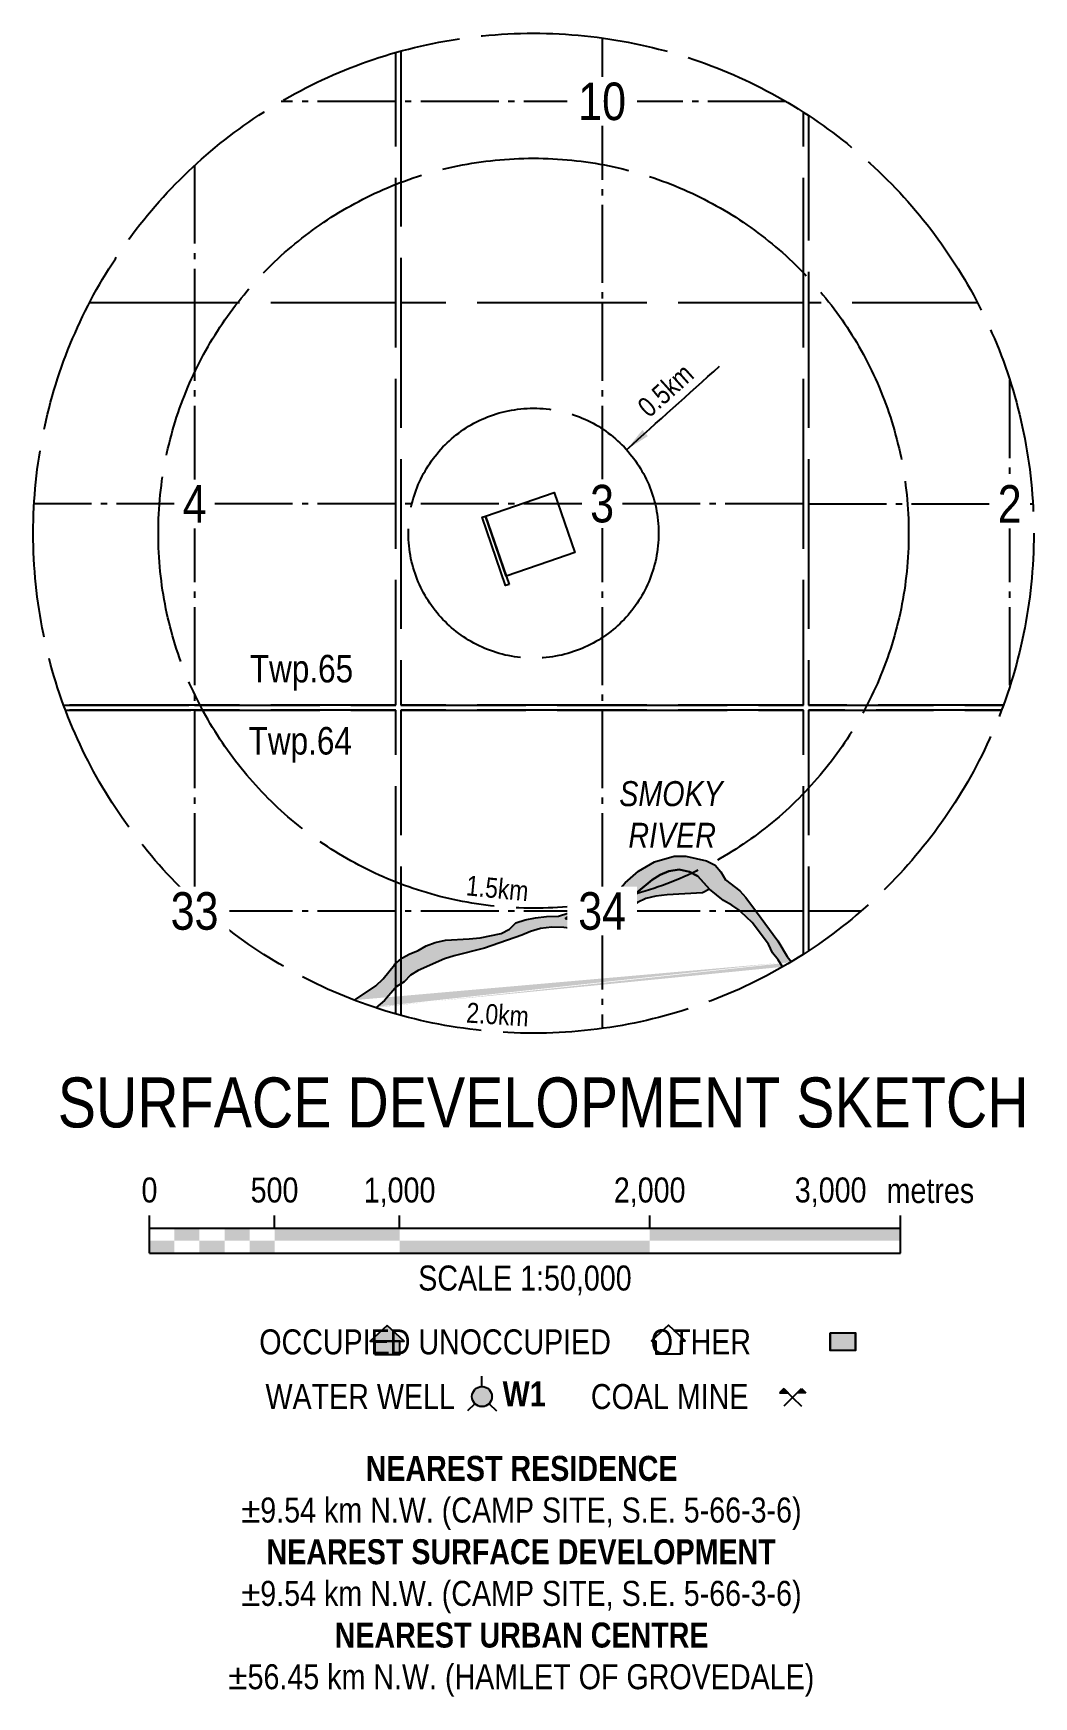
# Model space of a CAD drawing. Extents: x 408473 to 428843, y 6046006 to 6059852.
# Drawn here: x 423723 to 424123, y 6051378 to 6052044 of the extents above; entities that cross this region are included whole.
import ezdxf
from ezdxf.enums import TextEntityAlignment as Align

# ---------------------------------------------------------------- set-up
doc = ezdxf.new("R2010")
doc.units = 0
doc.header["$LTSCALE"] = 5
for name, pattern in [('foc-BUFFER', [16.75, 15, -1.75]), ('foc-QUARTERLINE', [33, 25, -3, 2, -3]), ('foc-UNSURVEYED', [12.5, 10, -2.5])]:
    doc.linetypes.add(name, pattern=pattern)
for name, color, linetype in [('AS-RESIDENCE', 14, 'Continuous'), ('AS-SYMBOL', 7, 'Continuous'), ('AUX-BUFFER', 7, 'foc-BUFFER'), ('BF_Hydro_Polygon', 7, 'Continuous'), ('CG-NOTES', 7, 'Continuous'), ('DETAIL-T', 7, 'Continuous'), ('F-WS-S', 190, 'Continuous'), ('L-2', 7, 'Continuous'), ('L-QSEC', 8, 'foc-QUARTERLINE'), ('L-USEC', 7, 'foc-UNSURVEYED'), ('P-PROPOSED', 10, 'Continuous'), ('S-7', 6, 'Continuous'), ('T-WATER', 160, 'Continuous'), ('T-WATER-H', 133, 'Continuous'), ('T-WATER-T', 170, 'Continuous')]:
    doc.layers.add(name, color=color, linetype=linetype)
doc.styles.add('100L', font='ARIALN.TTF', dxfattribs={"height": 11})
doc.styles.add('120', font='ARIALN.TTF', dxfattribs={"height": 13})
doc.styles.add('60L', font='ARIALN.TTF', dxfattribs={"height": 7.35})
doc.styles.add('80', font='ARIALN.TTF', dxfattribs={"height": 10})
doc.styles.add('80CG', font='ARIALN.TTF', dxfattribs={"height": 10})
doc.styles.add('80L', font='ARIALN.TTF', dxfattribs={"height": 10})
doc.styles.add('BOLD', font='ARIALNB.TTF')
doc.dimstyles.new('Compass 5 000', dxfattribs={"dimscale": 5, "dimtxt": 9, "dimasz": 2, "dimexe": 0.2, "dimexo": 0.0625, "dimgap": 0.5, "dimtad": 0, "dimtih": 1, "dimtoh": 1, "dimzin": 0, "dimdsep": 46, "dimtxsty": '80CG', "dimcen": 0.1, "dimse1": 1, "dimse2": 1, "dimclrd": 256, "dimclrt": 256, "dimaunit": 1, "dimadec": 4, "dimazin": 0, "dimtfac": 0.06, "dimtofl": 0, "dimtmove": 0, "dimatfit": 1, "dimfxl": 0.2, "dimtolj": 1, "dimtzin": 0, "dimlwd": -1, "dimarcsym": 0})

# ---------------------------------------------------------------- blocks, each defined once
blk = doc.blocks.new('*U40')
at = {"color": 0}
for p, q in [((-150, 0), (-150, 15)), ((-100, 10), (-100, 15)), ((-50, 10), (-50, 15)), ((50, 10), (50, 15)), ((150.24, 0), (150.24, 15)), ((-150, 10), (150.24, 10)), ((-150, 0), (150.24, 0))]:
    blk.add_line(p, q, dxfattribs=at)
for points in [[(-140, 10), (-130, 10), (-140, 5), (-130, 5)], [(-120, 10), (-110, 10), (-120, 5), (-110, 5)], [(-100, 10), (-50, 10), (-100, 5), (-50, 5)], [(50, 10), (150.24, 10), (50, 5), (150.24, 5)], [(-150, 5), (-140, 5), (-150, 0), (-140, 0)], [(-130, 5), (-120, 5), (-130, 0), (-120, 0)], [(-110, 5), (-100, 5), (-110, 0), (-100, 0)], [(-50, 5), (50, 5), (-50, 0), (50, 0)]]:
    blk.add_solid(points, dxfattribs=at)
at = {"color": 0, "style": '80'}
blk.add_text('metres', height=10, dxfattribs=at).set_placement((162.24, 20), align=Align.CENTER)
at = {"color": 0, "char_height": 10, "style": '80'}
for s, insert, attachment_point in [('0', (-150, 30.21), 2), ('500', (-100, 30.21), 2), ('1,000', (-50, 30.21), 2), ('2,000', (50, 30.21), 2), ('3,000', (136.7, 30.22), 3), ('SCALE 1:50,000', (0.12, -5), 2)]:
    blk.add_mtext(s, dxfattribs=dict(at, insert=insert, attachment_point=attachment_point))
blk = doc.blocks.new('res_abd')
at = {"color": 14}
blk.add_lwpolyline([(-1.13, -0.57), (-1.13, -1.62), (0.87, -1.62), (0.87, -0.57), (1.22, -0.57), (-0.13, 0.69), (-1.49, -0.57)], close=True, dxfattribs=at)
blk = doc.blocks.new('res_other')
blk.add_hatch(color=14).paths.add_polyline_path([(-1.09, 0.73), (0.91, 0.73), (0.91, -0.69), (-1.09, -0.69)])
at = {"color": 14}
blk.add_lwpolyline([(-1.09, 0.73), (0.91, 0.73), (0.91, -0.69), (-1.09, -0.69)], close=True, dxfattribs=at)
blk = doc.blocks.new('res_occ')
for points in [[(0.1, 0.89), (-1.26, -0.37), (1.46, -0.37)], [(-0.9, -1.43), (1.1, -1.43), (1.1, -0.37), (-0.9, -0.37)]]:
    blk.add_hatch(color=14).paths.add_polyline_path(points)
at = {"color": 14}
for points in [[(0.1, 0.89), (-1.26, -0.37), (1.46, -0.37)], [(-0.9, -1.43), (1.1, -1.43), (1.1, -0.37), (-0.9, -0.37)]]:
    blk.add_lwpolyline(points, close=True, dxfattribs=at)
blk = doc.blocks.new('WAT')
h = blk.add_hatch(color=255)
h.dxf.hatch_style = 1
edge = h.paths.add_edge_path()
edge.add_arc((0, 0), 0.9, 0, 360)
at = {"color": 170}
for p, q in [((0, 0.82), (0, 1.63)), ((-0.58, -0.58), (-1.15, -1.15)), ((0.58, -0.58), (1.15, -1.15))]:
    blk.add_line(p, q, dxfattribs=at)
blk.add_circle((0, 0), 0.8, dxfattribs=at)
blk = doc.blocks.new('Mine')
at = {"layer": 'AS-SYMBOL'}
h = blk.add_hatch(color=161, dxfattribs=at)
h.dxf.hatch_style = 1
h.paths.add_polyline_path([(-0.71, 0.71), (-1.06, 0.35), (-0.35, 0.35)])
h = blk.add_hatch(color=161, dxfattribs=at)
h.dxf.hatch_style = 1
h.paths.add_polyline_path([(0.71, 0.71), (0.35, 0.35), (1.06, 0.35)])
at = {"layer": 'AS-SYMBOL', "color": 161}
for p, q in [((-0.71, 0.71), (-1.06, 0.35)), ((-1.06, 0.35), (-0.35, 0.35)), ((-0.71, 0.71), (0, 0)), ((0, 0), (-0.71, -0.71)), ((0, 0), (0.71, 0.71)), ((0, 0), (0.71, -0.71)), ((1.06, 0.35), (0.35, 0.35)), ((0.71, 0.71), (1.06, 0.35))]:
    blk.add_line(p, q, dxfattribs=at)
blk = doc.blocks.new('*U44')
at = {"layer": 'AS-RESIDENCE', "color": 14}
blk.add_lwpolyline([(130.01, -1.32), (140.01, -1.32), (140.01, -8.46), (130.01, -8.46)], close=True, dxfattribs=at)
at = {"layer": 'AS-RESIDENCE', "xscale": 5, "yscale": 5, "zscale": 5}
for name, p in [('res_occ', (-47.66, -2.88)), ('res_abd', (65.91, -1.71)), ('res_other', (135.48, -5.03))]:
    blk.add_blockref(name, p, dxfattribs=at)
at = {"layer": 'AS-SYMBOL', "color": 161, "xscale": 5, "yscale": 5, "zscale": 5}
blk.add_blockref('Mine', (114.96, -27.2), dxfattribs=at)
at = {"layer": 'F-WS-S', "xscale": 5, "yscale": 5, "zscale": 5}
blk.add_blockref('WAT', (-9.25, -26.9), dxfattribs=at)
at = {"layer": 'CG-NOTES', "char_height": 12, "style": '80CG'}
for s, insert, width, attachment_point in [('{\\H0.83333x;OCCUPIED^IUNOCCUPIED^I    OTHER}', (0, 0), 324.7071, 2), ('\\pi0.13844;{\\H0.83333x;WATER WELL}', (-95.95, -21.87), 75.4267, 1), ('\\pi0.33285;{\\H0.83333x;COAL MINE}', (33.96, -21.87), 62.5208, 1)]:
    blk.add_mtext(s, dxfattribs=dict(at, insert=insert, width=width, attachment_point=attachment_point))
at = {"layer": 'T-WATER-T', "style": 'BOLD'}
blk.add_text('W1', height=10, dxfattribs=at).set_placement((-0.98, -30.83))

msp = doc.modelspace()

# ---------------------------------------------------------------- hatches: boundary and pattern name
at = {"layer": 'T-WATER-H'}
h = msp.add_hatch(color=256, dxfattribs=at)
h.dxf.hatch_style = 1
edge = h.paths.add_edge_path(flags=17)
edge.add_line((424022.733, 6051670.316), (424020.991, 6051673.124))
edge.add_line((424020.991, 6051673.124), (424018.797, 6051675.973))
edge.add_line((424018.797, 6051675.973), (424017.219, 6051679.412))
edge.add_line((424017.219, 6051679.412), (424010.668, 6051688.038))
edge.add_line((424010.668, 6051688.038), (424006.109, 6051692.336))
edge.add_line((424006.109, 6051692.336), (424005.427, 6051692.979))
edge.add_line((424005.427, 6051692.979), (424002.472, 6051695.032))
edge.add_line((424002.472, 6051695.032), (423999.243, 6051696.845))
edge.add_line((423999.243, 6051696.845), (423993.645, 6051701.332))
edge.add_line((423993.645, 6051701.332), (423988.894, 6051706.619))
edge.add_line((423988.894, 6051706.619), (423985.622, 6051708.36))
edge.add_line((423985.622, 6051708.36), (423981.527, 6051709.3))
edge.add_line((423981.527, 6051709.3), (423977.293, 6051708.613))
edge.add_line((423977.293, 6051708.613), (423973.811, 6051707.061))
edge.add_line((423973.811, 6051707.061), (423970.708, 6051705.075))
edge.add_line((423970.708, 6051705.075), (423965.185, 6051700.556))
edge.add_line((423965.185, 6051700.556), (423962.955, 6051697.685))
edge.add_line((423962.955, 6051697.685), (423960.082, 6051695.499))
edge.add_line((423960.082, 6051695.499), (423957.627, 6051692.349))
edge.add_line((423957.627, 6051692.349), (423956.067, 6051690.349))
edge.add_line((423956.067, 6051690.349), (423952.486, 6051687.655))
edge.add_line((423952.486, 6051687.655), (423950.174, 6051686.629))
edge.add_line((423950.174, 6051686.629), (423949.03, 6051686.122))
edge.add_line((423949.03, 6051686.122), (423944.838, 6051685.348))
edge.add_line((423944.838, 6051685.348), (423939.798, 6051685.471))
edge.add_line((423939.798, 6051685.471), (423935.366, 6051686.104))
edge.add_line((423935.366, 6051686.104), (423930.594, 6051686.125))
edge.add_line((423930.594, 6051686.125), (423925.98, 6051685.72))
edge.add_line((423925.98, 6051685.72), (423922.1, 6051684.518))
edge.add_line((423922.1, 6051684.518), (423918.649, 6051682.985))
edge.add_line((423918.649, 6051682.985), (423903.69, 6051677.728))
edge.add_line((423903.69, 6051677.728), (423891.52, 6051674.714))
edge.add_line((423891.52, 6051674.714), (423887.696, 6051673.548))
edge.add_line((423887.696, 6051673.548), (423877.201, 6051668.883))
edge.add_line((423877.201, 6051668.883), (423874.027, 6051667.001))
edge.add_line((423874.027, 6051667.001), (423871.561, 6051664.33))
edge.add_line((423871.561, 6051664.33), (423870.833, 6051663.866))
edge.add_line((423870.833, 6051663.866), (423868.421, 6051662.332))
edge.add_line((423868.421, 6051662.332), (423867.815, 6051661.626))
edge.add_line((423867.815, 6051661.626), (423863.703, 6051656.838))
edge.add_line((423863.703, 6051656.838), (423860.251, 6051653.988))
edge.add_arc((423922.665, 6051842.084), 198.181, 249.036568, 251.643102, ccw=False)
edge.add_line((423851.762, 6051657.021), (423860.216, 6051662.674))
edge.add_line((423860.216, 6051662.674), (423863.224, 6051665.507))
edge.add_line((423863.224, 6051665.507), (423867.646, 6051671.189))
edge.add_line((423867.646, 6051671.189), (423867.814, 6051671.339))
edge.add_line((423867.814, 6051671.339), (423870.327, 6051673.575))
edge.add_line((423870.327, 6051673.575), (423870.832, 6051673.866))
edge.add_line((423870.832, 6051673.866), (423873.525, 6051675.419))
edge.add_line((423873.525, 6051675.419), (423877.189, 6051676.863))
edge.add_line((423877.189, 6051676.863), (423880.406, 6051678.689))
edge.add_line((423880.406, 6051678.689), (423884.001, 6051680.073))
edge.add_line((423884.001, 6051680.073), (423888.104, 6051681.014))
edge.add_line((423888.104, 6051681.014), (423897.559, 6051681.458))
edge.add_line((423897.559, 6051681.458), (423901.96, 6051681.971))
edge.add_line((423901.96, 6051681.971), (423910.34, 6051683.659))
edge.add_line((423910.34, 6051683.659), (423913.617, 6051685.416))
edge.add_line((423913.617, 6051685.416), (423916.152, 6051687.909))
edge.add_line((423916.152, 6051687.909), (423919.874, 6051689.162))
edge.add_line((423919.874, 6051689.162), (423924.036, 6051689.979))
edge.add_line((423924.036, 6051689.979), (423928.498, 6051690.466))
edge.add_line((423928.498, 6051690.466), (423933.218, 6051690.575))
edge.add_line((423933.218, 6051690.575), (423937.024, 6051691.741))
edge.add_line((423937.024, 6051691.741), (423938.299, 6051692.354))
edge.add_line((423938.299, 6051692.354), (423940.421, 6051693.373))
edge.add_line((423940.421, 6051693.373), (423949.034, 6051694.727))
edge.add_line((423949.034, 6051694.727), (423950.172, 6051695.261))
edge.add_line((423950.172, 6051695.261), (423952.461, 6051696.334))
edge.add_line((423952.461, 6051696.334), (423955.269, 6051698.565))
edge.add_line((423955.269, 6051698.565), (423959.912, 6051703.956))
edge.add_line((423959.912, 6051703.956), (423965.248, 6051708.642))
edge.add_line((423965.248, 6051708.642), (423971.645, 6051712.312))
edge.add_line((423971.645, 6051712.312), (423979.415, 6051714.519))
edge.add_line((423979.415, 6051714.519), (423984.091, 6051714.61))
edge.add_line((423984.091, 6051714.61), (423992.41, 6051712.71))
edge.add_line((423992.41, 6051712.71), (423995.825, 6051711.034))
edge.add_line((423995.825, 6051711.034), (423998.088, 6051708.282))
edge.add_line((423998.088, 6051708.282), (423999.952, 6051705.065))
edge.add_line((423999.952, 6051705.065), (424005.692, 6051700.655))
edge.add_line((424005.692, 6051700.655), (424008.123, 6051698.083))
edge.add_line((424008.123, 6051698.083), (424012.377, 6051692.334))
edge.add_line((424012.377, 6051692.334), (424020.936, 6051680.768))
edge.add_line((424020.936, 6051680.768), (424024.659, 6051674.457))
edge.add_line((424024.659, 6051674.457), (424026.285, 6051672.403))
edge.add_arc((423928.933, 6051834.027), 188.679, 299.810823, 301.061859, ccw=False)
edge = h.paths.add_edge_path(flags=17)
edge.add_line((424022.733, 6051670.316), (424020.991, 6051673.124))
edge.add_line((424020.991, 6051673.124), (424018.797, 6051675.973))
edge.add_line((424018.797, 6051675.973), (424017.219, 6051679.412))
edge.add_line((424017.219, 6051679.412), (424010.668, 6051688.038))
edge.add_line((424010.668, 6051688.038), (424006.109, 6051692.336))
edge.add_line((424006.109, 6051692.336), (424005.427, 6051692.979))
edge.add_line((424005.427, 6051692.979), (424002.472, 6051695.032))
edge.add_line((424002.472, 6051695.032), (423999.243, 6051696.845))
edge.add_line((423999.243, 6051696.845), (423993.645, 6051701.332))
edge.add_line((423993.645, 6051701.332), (423988.894, 6051706.619))
edge.add_line((423988.894, 6051706.619), (423985.622, 6051708.36))
edge.add_line((423985.622, 6051708.36), (423981.527, 6051709.3))
edge.add_line((423981.527, 6051709.3), (423977.293, 6051708.613))
edge.add_line((423977.293, 6051708.613), (423973.811, 6051707.061))
edge.add_line((423973.811, 6051707.061), (423970.708, 6051705.075))
edge.add_line((423970.708, 6051705.075), (423965.185, 6051700.556))
edge.add_line((423965.185, 6051700.556), (423962.955, 6051697.685))
edge.add_line((423962.955, 6051697.685), (423960.082, 6051695.499))
edge.add_line((423960.082, 6051695.499), (423957.627, 6051692.349))
edge.add_line((423957.627, 6051692.349), (423956.067, 6051690.349))
edge.add_line((423956.067, 6051690.349), (423952.486, 6051687.655))
edge.add_line((423952.486, 6051687.655), (423950.174, 6051686.629))
edge.add_line((423950.174, 6051686.629), (423949.03, 6051686.122))
edge.add_line((423949.03, 6051686.122), (423944.838, 6051685.348))
edge.add_line((423944.838, 6051685.348), (423939.798, 6051685.471))
edge.add_line((423939.798, 6051685.471), (423935.366, 6051686.104))
edge.add_line((423935.366, 6051686.104), (423930.594, 6051686.125))
edge.add_line((423930.594, 6051686.125), (423925.98, 6051685.72))
edge.add_line((423925.98, 6051685.72), (423922.1, 6051684.518))
edge.add_line((423922.1, 6051684.518), (423918.649, 6051682.985))
edge.add_line((423918.649, 6051682.985), (423903.69, 6051677.728))
edge.add_line((423903.69, 6051677.728), (423891.52, 6051674.714))
edge.add_line((423891.52, 6051674.714), (423887.696, 6051673.548))
edge.add_line((423887.696, 6051673.548), (423877.201, 6051668.883))
edge.add_line((423877.201, 6051668.883), (423874.027, 6051667.001))
edge.add_line((423874.027, 6051667.001), (423871.561, 6051664.33))
edge.add_line((423871.561, 6051664.33), (423870.833, 6051663.866))
edge.add_line((423870.833, 6051663.866), (423868.421, 6051662.332))
edge.add_line((423868.421, 6051662.332), (423867.815, 6051661.626))
edge.add_line((423867.815, 6051661.626), (423863.703, 6051656.838))
edge.add_line((423863.703, 6051656.838), (423860.251, 6051653.988))
edge.add_arc((423922.665, 6051842.084), 198.181, 249.036568, 251.643102)
edge.add_line((423851.762, 6051657.021), (423860.216, 6051662.674))
edge.add_line((423860.216, 6051662.674), (423863.224, 6051665.507))
edge.add_line((423863.224, 6051665.507), (423867.646, 6051671.189))
edge.add_line((423867.646, 6051671.189), (423867.814, 6051671.339))
edge.add_line((423867.814, 6051671.339), (423870.327, 6051673.575))
edge.add_line((423870.327, 6051673.575), (423870.832, 6051673.866))
edge.add_line((423870.832, 6051673.866), (423873.525, 6051675.419))
edge.add_line((423873.525, 6051675.419), (423877.189, 6051676.863))
edge.add_line((423877.189, 6051676.863), (423880.406, 6051678.689))
edge.add_line((423880.406, 6051678.689), (423884.001, 6051680.073))
edge.add_line((423884.001, 6051680.073), (423888.104, 6051681.014))
edge.add_line((423888.104, 6051681.014), (423897.559, 6051681.458))
edge.add_line((423897.559, 6051681.458), (423901.96, 6051681.971))
edge.add_line((423901.96, 6051681.971), (423910.34, 6051683.659))
edge.add_line((423910.34, 6051683.659), (423913.617, 6051685.416))
edge.add_line((423913.617, 6051685.416), (423916.152, 6051687.909))
edge.add_line((423916.152, 6051687.909), (423919.874, 6051689.162))
edge.add_line((423919.874, 6051689.162), (423924.036, 6051689.979))
edge.add_line((423924.036, 6051689.979), (423928.498, 6051690.466))
edge.add_line((423928.498, 6051690.466), (423933.218, 6051690.575))
edge.add_line((423933.218, 6051690.575), (423937.024, 6051691.741))
edge.add_line((423937.024, 6051691.741), (423938.299, 6051692.354))
edge.add_line((423938.299, 6051692.354), (423940.421, 6051693.373))
edge.add_line((423940.421, 6051693.373), (423949.034, 6051694.727))
edge.add_line((423949.034, 6051694.727), (423950.172, 6051695.261))
edge.add_line((423950.172, 6051695.261), (423952.461, 6051696.334))
edge.add_line((423952.461, 6051696.334), (423955.269, 6051698.565))
edge.add_line((423955.269, 6051698.565), (423959.912, 6051703.956))
edge.add_line((423959.912, 6051703.956), (423965.248, 6051708.642))
edge.add_line((423965.248, 6051708.642), (423971.645, 6051712.312))
edge.add_line((423971.645, 6051712.312), (423979.415, 6051714.519))
edge.add_line((423979.415, 6051714.519), (423984.091, 6051714.61))
edge.add_line((423984.091, 6051714.61), (423992.41, 6051712.71))
edge.add_line((423992.41, 6051712.71), (423995.825, 6051711.034))
edge.add_line((423995.825, 6051711.034), (423998.088, 6051708.282))
edge.add_line((423998.088, 6051708.282), (423999.952, 6051705.065))
edge.add_line((423999.952, 6051705.065), (424005.692, 6051700.655))
edge.add_line((424005.692, 6051700.655), (424008.123, 6051698.083))
edge.add_line((424008.123, 6051698.083), (424012.377, 6051692.334))
edge.add_line((424012.377, 6051692.334), (424020.936, 6051680.768))
edge.add_line((424020.936, 6051680.768), (424024.659, 6051674.457))
edge.add_line((424024.659, 6051674.457), (424026.285, 6051672.403))
edge.add_arc((423928.933, 6051834.027), 188.679, 299.810823, 301.061859)
edge = h.paths.add_edge_path(flags=0)
edge.add_arc((423923.637, 6051843.581), 199.912, 250.976185, 250.995887)
edge.add_arc((423923.468, 6051843.638), 199.912, 250.681473, 250.773801)
edge.add_arc((423923.393, 6051843.663), 199.912, 250.415272, 250.523205)
edge.add_arc((423923.333, 6051843.684), 199.912, 250.153856, 250.267823)
edge.add_arc((423923.277, 6051843.703), 199.912, 249.894272, 250.010609)
edge.add_arc((423923.223, 6051843.723), 199.912, 249.635804, 249.752279)
edge.add_arc((423923.169, 6051843.744), 199.912, 249.378418, 249.492867)
edge.add_arc((423923.11, 6051843.767), 199.912, 249.122701, 249.231787)
edge.add_arc((423923.008, 6051843.795), 199.912, 251.459172, 251.546495)
h = msp.add_hatch(color=256, dxfattribs=at)
h.dxf.hatch_style = 1
h.paths.add_polyline_path([(423936.083, 6051689.704), (423939.045, 6051688.802), (423943.226, 6051689.294), (423946.026, 6051691.488), (423943.395, 6051692.353), (423942.425, 6051692.671), (423941.304, 6051692.353), (423938.596, 6051691.585)], flags=16)
edge = h.paths.add_edge_path()
edge.add_arc((423923.244, 6051843.713), 199.912, 300.858661, 300.956097)
edge.add_line((423851.762, 6051657.021), (423860.216, 6051662.674))
edge.add_line((423860.216, 6051662.674), (423863.224, 6051665.507))
edge.add_line((423863.224, 6051665.507), (423867.646, 6051671.189))
edge.add_line((423867.646, 6051671.189), (423867.814, 6051671.339))
edge.add_line((423867.814, 6051671.339), (423870.327, 6051673.575))
edge.add_line((423870.327, 6051673.575), (423870.832, 6051673.866))
edge.add_line((423870.832, 6051673.866), (423873.525, 6051675.419))
edge.add_line((423873.525, 6051675.419), (423877.189, 6051676.863))
edge.add_line((423877.189, 6051676.863), (423880.406, 6051678.689))
edge.add_line((423880.406, 6051678.689), (423884.001, 6051680.073))
edge.add_line((423884.001, 6051680.073), (423888.104, 6051681.014))
edge.add_line((423888.104, 6051681.014), (423897.559, 6051681.458))
edge.add_line((423897.559, 6051681.458), (423901.96, 6051681.971))
edge.add_line((423901.96, 6051681.971), (423910.34, 6051683.659))
edge.add_line((423910.34, 6051683.659), (423913.617, 6051685.416))
edge.add_line((423913.617, 6051685.416), (423916.152, 6051687.909))
edge.add_line((423916.152, 6051687.909), (423919.874, 6051689.162))
edge.add_line((423919.874, 6051689.162), (423924.036, 6051689.979))
edge.add_line((423924.036, 6051689.979), (423928.498, 6051690.466))
edge.add_line((423928.498, 6051690.466), (423933.218, 6051690.575))
edge.add_line((423933.218, 6051690.575), (423937.024, 6051691.741))
edge.add_line((423937.024, 6051691.741), (423938.299, 6051692.354))
edge.add_line((423938.299, 6051692.354), (423940.421, 6051693.373))
edge.add_line((423940.421, 6051693.373), (423949.034, 6051694.727))
edge.add_line((423949.034, 6051694.727), (423950.172, 6051695.261))
edge.add_line((423950.172, 6051695.261), (423952.461, 6051696.334))
edge.add_line((423952.461, 6051696.334), (423955.269, 6051698.565))
edge.add_line((423955.269, 6051698.565), (423959.912, 6051703.956))
edge.add_line((423959.912, 6051703.956), (423965.248, 6051708.642))
edge.add_line((423965.248, 6051708.642), (423971.645, 6051712.312))
edge.add_line((423971.645, 6051712.312), (423979.415, 6051714.519))
edge.add_line((423979.415, 6051714.519), (423984.091, 6051714.61))
edge.add_line((423984.091, 6051714.61), (423992.41, 6051712.71))
edge.add_line((423992.41, 6051712.71), (423995.825, 6051711.034))
edge.add_line((423995.825, 6051711.034), (423998.088, 6051708.282))
edge.add_line((423998.088, 6051708.282), (423999.952, 6051705.065))
edge.add_line((423999.952, 6051705.065), (424005.692, 6051700.655))
edge.add_line((424005.692, 6051700.655), (424008.123, 6051698.083))
edge.add_line((424008.123, 6051698.083), (424012.377, 6051692.334))
edge.add_line((424012.377, 6051692.334), (424020.936, 6051680.768))
edge.add_line((424020.936, 6051680.768), (424024.659, 6051674.457))
edge.add_line((424024.659, 6051674.457), (424026.285, 6051672.403))
edge.add_arc((423923.008, 6051843.795), 199.912, 251.459172, 251.546495)
edge.add_line((424022.733, 6051670.316), (424020.991, 6051673.124))
edge.add_line((424020.991, 6051673.124), (424018.797, 6051675.973))
edge.add_line((424018.797, 6051675.973), (424017.219, 6051679.412))
edge.add_line((424017.219, 6051679.412), (424010.668, 6051688.038))
edge.add_line((424010.668, 6051688.038), (424006.109, 6051692.336))
edge.add_line((424006.109, 6051692.336), (424005.427, 6051692.979))
edge.add_line((424005.427, 6051692.979), (424002.472, 6051695.032))
edge.add_line((424002.472, 6051695.032), (423999.243, 6051696.845))
edge.add_line((423999.243, 6051696.845), (423993.645, 6051701.332))
edge.add_line((423993.645, 6051701.332), (423988.894, 6051706.619))
edge.add_line((423988.894, 6051706.619), (423985.622, 6051708.36))
edge.add_line((423985.622, 6051708.36), (423981.527, 6051709.3))
edge.add_line((423981.527, 6051709.3), (423977.293, 6051708.613))
edge.add_line((423977.293, 6051708.613), (423973.811, 6051707.061))
edge.add_line((423973.811, 6051707.061), (423970.708, 6051705.075))
edge.add_line((423970.708, 6051705.075), (423965.185, 6051700.556))
edge.add_line((423965.185, 6051700.556), (423962.955, 6051697.685))
edge.add_line((423962.955, 6051697.685), (423960.082, 6051695.499))
edge.add_line((423960.082, 6051695.499), (423957.627, 6051692.349))
edge.add_line((423957.627, 6051692.349), (423956.067, 6051690.349))
edge.add_line((423956.067, 6051690.349), (423952.486, 6051687.655))
edge.add_line((423952.486, 6051687.655), (423950.174, 6051686.629))
edge.add_line((423950.174, 6051686.629), (423949.03, 6051686.122))
edge.add_line((423949.03, 6051686.122), (423944.838, 6051685.348))
edge.add_line((423944.838, 6051685.348), (423939.798, 6051685.471))
edge.add_line((423939.798, 6051685.471), (423935.366, 6051686.104))
edge.add_line((423935.366, 6051686.104), (423930.594, 6051686.125))
edge.add_line((423930.594, 6051686.125), (423925.98, 6051685.72))
edge.add_line((423925.98, 6051685.72), (423922.1, 6051684.518))
edge.add_line((423922.1, 6051684.518), (423918.649, 6051682.985))
edge.add_line((423918.649, 6051682.985), (423903.69, 6051677.728))
edge.add_line((423903.69, 6051677.728), (423891.52, 6051674.714))
edge.add_line((423891.52, 6051674.714), (423887.696, 6051673.548))
edge.add_line((423887.696, 6051673.548), (423877.201, 6051668.883))
edge.add_line((423877.201, 6051668.883), (423874.027, 6051667.001))
edge.add_line((423874.027, 6051667.001), (423871.561, 6051664.33))
edge.add_line((423871.561, 6051664.33), (423870.833, 6051663.866))
edge.add_line((423870.833, 6051663.866), (423868.421, 6051662.332))
edge.add_line((423868.421, 6051662.332), (423867.815, 6051661.626))
edge.add_line((423867.815, 6051661.626), (423863.703, 6051656.838))
edge.add_line((423863.703, 6051656.838), (423860.251, 6051653.988))
h = msp.add_hatch(color=256, dxfattribs=at)
h.dxf.hatch_style = 1
h.paths.add_polyline_path([(423993.645, 6051701.332), (423990.839, 6051699.879), (423976.674, 6051699.123), (423972.173, 6051698.593), (423968.102, 6051697.701), (423964.748, 6051696.068), (423961.94, 6051693.795), (423959.744, 6051692.348), (423958.904, 6051691.795), (423956.067, 6051690.349), (423957.627, 6051692.349), (423960.082, 6051695.499), (423962.955, 6051697.685), (423965.185, 6051700.556), (423970.708, 6051705.075), (423973.811, 6051707.061), (423977.293, 6051708.613), (423981.527, 6051709.3), (423985.622, 6051708.36), (423988.894, 6051706.619)])

# ---------------------------------------------------------------- linework, layer by layer
at = {"layer": 'AUX-BUFFER'}
for radius in [199.912, 149.934, 49.978]:
    msp.add_circle((423923.247, 6051843.715), radius, dxfattribs=at)
at = {"layer": 'BF_Hydro_Polygon', "flags": 128}
msp.add_lwpolyline([(423939.045, 6051688.802), (423936.083, 6051689.704), (423938.596, 6051691.585), (423941.304, 6051692.353), (423942.425, 6051692.671), (423943.395, 6051692.353), (423946.026, 6051691.488), (423943.226, 6051689.294), (423939.045, 6051688.802)], close=True, dxfattribs=at)
at = {"layer": 'L-QSEC', "color": 253, "ltscale": 0.25, "flags": 128}
for points in [[(423950.672, 6052041.736), (423950.672, 6052016.305)], [(423868.23, 6052016.305), (423822.365, 6052016.305)], [(423950.672, 6052016.305), (423870.24, 6052016.305)], [(423950.672, 6052016.305), (423950.672, 6051935.873)], [(424024.129, 6052016.305), (423950.672, 6052016.305)], [(423787.798, 6051990.746), (423787.798, 6051935.873)], [(423787.798, 6051935.873), (423787.798, 6051855.442)], [(423950.672, 6051935.873), (423950.672, 6051855.442)], [(424113.547, 6051904.957), (424113.547, 6051855.442)], [(423787.798, 6051855.442), (423723.68, 6051855.442)], [(423868.23, 6051855.442), (423787.798, 6051855.442)], [(423787.798, 6051855.442), (423787.798, 6051775.01)], [(423950.672, 6051855.442), (423870.24, 6051855.442)], [(424031.104, 6051855.442), (423950.672, 6051855.442)], [(423950.672, 6051855.442), (423950.672, 6051775.01)], [(424033.115, 6051855.442), (424113.547, 6051855.442)], [(424113.547, 6051855.442), (424122.814, 6051855.442)], [(424113.547, 6051855.442), (424113.547, 6051782.472)], [(423787.798, 6051772.999), (423787.798, 6051696.683)], [(423950.672, 6051772.999), (423950.672, 6051692.567)], [(423868.23, 6051692.567), (423792.407, 6051692.567)], [(423950.672, 6051692.567), (423870.24, 6051692.567)], [(424031.104, 6051692.567), (423950.672, 6051692.567)], [(423950.672, 6051692.567), (423950.672, 6051645.693)], [(424054.087, 6051692.567), (424033.115, 6051692.567)]]:
    msp.add_lwpolyline(points, dxfattribs=at)
at = {"layer": 'L-USEC', "color": 253, "flags": 128}
for points in [[(423868.23, 6052016.305), (423868.23, 6052035.907)], [(423870.24, 6052036.471), (423870.24, 6052016.305)], [(423868.23, 6051935.873), (423868.23, 6052016.305)], [(423870.24, 6052016.305), (423870.24, 6051935.873)], [(424031.104, 6051935.873), (424031.104, 6052012.034)], [(424033.115, 6052010.728), (424033.115, 6051935.873)], [(423787.798, 6051935.873), (423745.845, 6051935.873)], [(423868.23, 6051935.873), (423787.798, 6051935.873)], [(423868.23, 6051855.442), (423868.23, 6051935.873)], [(423950.672, 6051935.873), (423870.24, 6051935.873)], [(423870.24, 6051935.873), (423870.24, 6051855.442)], [(424031.104, 6051935.873), (423950.672, 6051935.873)], [(424031.104, 6051855.442), (424031.104, 6051935.873)], [(424100.648, 6051935.873), (424033.115, 6051935.873)], [(424033.115, 6051935.873), (424033.115, 6051855.442)], [(423868.23, 6051775.01), (423868.23, 6051855.442)], [(423870.24, 6051855.442), (423870.24, 6051775.01)], [(424031.104, 6051775.01), (424031.104, 6051855.442)], [(424033.115, 6051855.442), (424033.115, 6051775.01)], [(423868.23, 6051692.567), (423868.23, 6051772.999)], [(423870.24, 6051772.999), (423870.24, 6051692.567)], [(424031.104, 6051692.567), (424031.104, 6051772.999)], [(424033.115, 6051772.999), (424033.115, 6051692.567)], [(423868.23, 6051651.523), (423868.23, 6051692.567)], [(423870.24, 6051692.567), (423870.24, 6051650.958)], [(424031.104, 6051675.395), (424031.104, 6051692.567)], [(424033.115, 6051692.567), (424033.115, 6051676.701)]]:
    msp.add_lwpolyline(points, dxfattribs=at)
at = {"layer": 'L-USEC', "flags": 128}
for points in [[(423735.512, 6051775.01), (423787.798, 6051775.01)], [(423787.798, 6051775.01), (423735.512, 6051775.01)], [(423736.26, 6051772.999), (423787.798, 6051772.999)], [(423787.798, 6051772.999), (423736.26, 6051772.999)], [(423787.798, 6051775.01), (423868.23, 6051775.01)], [(423868.23, 6051775.01), (423787.798, 6051775.01)], [(423787.798, 6051772.999), (423868.23, 6051772.999)], [(423868.23, 6051772.999), (423787.798, 6051772.999)], [(423870.24, 6051775.01), (423950.672, 6051775.01)], [(423950.672, 6051775.01), (423870.24, 6051775.01)], [(423870.24, 6051772.999), (423950.672, 6051772.999)], [(423950.672, 6051772.999), (423870.24, 6051772.999)], [(423950.672, 6051775.01), (424031.104, 6051775.01)], [(424031.104, 6051775.01), (423950.672, 6051775.01)], [(423950.672, 6051772.999), (424031.104, 6051772.999)], [(424031.104, 6051772.999), (423950.672, 6051772.999)], [(424033.115, 6051775.01), (424110.981, 6051775.01)], [(424110.981, 6051775.01), (424033.115, 6051775.01)], [(424033.115, 6051772.999), (424110.233, 6051772.999)], [(424110.233, 6051772.999), (424033.115, 6051772.999)]]:
    msp.add_lwpolyline(points, dxfattribs=at)
at = {"layer": 'P-PROPOSED', "flags": 128}
for points in [[(423904.111, 6051850.554), (423931.564, 6051859.963), (423939.788, 6051835.969), (423929.395, 6051832.424), (423912.33, 6051826.575)], [(423913.464, 6051823.265), (423912.046, 6051822.779), (423902.692, 6051850.067), (423904.111, 6051850.554)]]:
    msp.add_lwpolyline(points, close=True, dxfattribs=at)
at = {"layer": 'T-WATER', "flags": 128}
for points in [[(423851.762, 6051657.021), (423860.216, 6051662.674), (423863.224, 6051665.507), (423867.646, 6051671.189), (423867.814, 6051671.339), (423870.327, 6051673.575), (423870.832, 6051673.866), (423873.525, 6051675.419), (423877.189, 6051676.863), (423880.406, 6051678.689), (423884.001, 6051680.073), (423888.104, 6051681.014), (423897.559, 6051681.458), (423901.96, 6051681.971), (423910.34, 6051683.659), (423913.617, 6051685.416), (423916.152, 6051687.909), (423919.874, 6051689.162), (423924.036, 6051689.979), (423928.498, 6051690.466), (423933.218, 6051690.575), (423937.024, 6051691.741), (423938.299, 6051692.354), (423940.421, 6051693.373), (423949.034, 6051694.727), (423950.172, 6051695.261), (423952.461, 6051696.334), (423955.269, 6051698.565), (423959.912, 6051703.956), (423965.248, 6051708.642), (423971.645, 6051712.312), (423979.415, 6051714.519), (423984.091, 6051714.61), (423992.41, 6051712.71), (423995.825, 6051711.034), (423998.088, 6051708.282), (423999.952, 6051705.065), (424005.692, 6051700.655), (424008.123, 6051698.083), (424012.377, 6051692.334), (424020.936, 6051680.768), (424024.659, 6051674.457), (424026.285, 6051672.403)], [(424022.733, 6051670.316), (424020.991, 6051673.124), (424018.797, 6051675.973), (424017.219, 6051679.412), (424010.668, 6051688.038), (424006.109, 6051692.336), (424005.427, 6051692.979), (424002.472, 6051695.032), (423999.243, 6051696.845), (423993.645, 6051701.332), (423988.894, 6051706.619), (423985.622, 6051708.36), (423981.527, 6051709.3), (423977.293, 6051708.613), (423973.811, 6051707.061), (423970.708, 6051705.075), (423965.185, 6051700.556), (423962.955, 6051697.685), (423960.082, 6051695.499), (423957.627, 6051692.349), (423956.067, 6051690.349), (423952.486, 6051687.655), (423950.174, 6051686.629), (423949.03, 6051686.122), (423944.838, 6051685.348), (423939.798, 6051685.471), (423935.366, 6051686.104), (423930.594, 6051686.125), (423925.98, 6051685.72), (423922.1, 6051684.518), (423918.649, 6051682.985), (423903.69, 6051677.728), (423891.52, 6051674.714), (423887.696, 6051673.548), (423877.201, 6051668.883), (423874.027, 6051667.001), (423871.561, 6051664.33), (423870.833, 6051663.866), (423868.421, 6051662.332), (423867.815, 6051661.626), (423863.703, 6051656.838), (423860.251, 6051653.988)]]:
    msp.add_lwpolyline(points, dxfattribs=at)
for points in [[(423993.645, 6051701.332), (423990.839, 6051699.879), (423976.674, 6051699.123), (423972.173, 6051698.593), (423968.102, 6051697.701), (423964.748, 6051696.068), (423961.94, 6051693.795), (423959.744, 6051692.348), (423958.904, 6051691.795), (423956.067, 6051690.349), (423957.627, 6051692.349), (423960.082, 6051695.499), (423962.955, 6051697.685), (423965.185, 6051700.556), (423970.708, 6051705.075), (423973.811, 6051707.061), (423977.293, 6051708.613), (423981.527, 6051709.3), (423985.622, 6051708.36), (423988.894, 6051706.619), (423993.645, 6051701.332)], [(423936.083, 6051689.704), (423939.045, 6051688.802), (423943.226, 6051689.294), (423946.026, 6051691.488), (423943.395, 6051692.353), (423942.425, 6051692.671), (423941.304, 6051692.353), (423938.596, 6051691.585), (423936.083, 6051689.704)]]:
    msp.add_lwpolyline(points, close=True, dxfattribs=at)

# ---------------------------------------------------------------- block references
at = {"layer": 'CG-NOTES', "xscale": 0.9995596, "yscale": 0.9995596, "zscale": 0.9995596}
msp.add_blockref('*U44', (423911.908, 6051525.358), dxfattribs=at)
at = {"layer": 'L-2', "xscale": 0.9995596, "yscale": 0.9995596, "zscale": 0.9995596}
msp.add_blockref('*U40', (423919.704, 6051555.888), dxfattribs=at)

# ---------------------------------------------------------------- texts
at = {"style": '100L'}
for s, p in [('Twp.65', (423830.52, 6051784.063)), ('Twp.64', (423830.036, 6051755.225))]:
    msp.add_text(s, height=10.9952, rotation=359.999962, dxfattribs=at).set_placement(p, align=Align.CENTER)
at = {"char_height": 7.9965, "attachment_point": 1, "style": '60L'}
for s, insert, rotation in [('0.5km', (423964.075, 6051895.482), 41.998851), ('1.5km', (423896.796, 6051706.927), 354.377891), ('2.0km', (423896.721, 6051656.054), 356.222055)]:
    msp.add_mtext_dynamic_manual_height_columns(s, width=28.37936, gutter_width=47.479, heights=[0], dxfattribs=dict(at, insert=insert, rotation=rotation))
at = {"layer": 'CG-NOTES', "insert": (423711.673, 6051474.783), "char_height": 9.9956, "width": 412.21781, "attachment_point": 1, "style": '80CG'}
msp.add_mtext('\\pi144.49;{\\fArial Narrow|b1|i0|c0|p34;NEAREST RESIDENCE}\\P\\pi94.715;±9.54 km N.W. (CAMP SITE, S.E. 5-66-3-6)\\P\\pi104.88;{\\fArial Narrow|b1|i0|c0|p34;NEAREST SURFACE DEVELOPMENT}\\P\\pi94.715;±9.54 km N.W. (CAMP SITE, S.E. 5-66-3-6)\\P\\pi132.1;{\\fArial Narrow|b1|i0|c0|p34;NEAREST URBAN CENTRE}\\P\\pi89.632;±56.45 km N.W. (HAMLET OF GROVEDALE)', dxfattribs=at)
at = {"layer": 'DETAIL-T', "color": 3, "insert": (423730.723, 6051626.091), "char_height": 19.99119, "width": 389.88742, "attachment_point": 1, "style": '80CG'}
msp.add_mtext('\\pi2.3955;SURFACE DEVELOPMENT SKETCH', dxfattribs=at)
at = {"layer": 'T-WATER-T', "insert": (423957.071, 6051744.58), "char_height": 9.9956, "attachment_point": 1, "style": '80L'}
msp.add_mtext_dynamic_manual_height_columns('\\pi0.45567;{\\fArial Narrow|b0|i1|c0|p34;SMOKY\\P\\pi4.1069;RIVER}', width=42.6801, gutter_width=49.978, heights=[0], dxfattribs=at)

# ---------------------------------------------------------------- leaders
at = {"path_type": 1}
msp.add_leader([(423960.433, 6051877.105), (423997.62, 6051910.496)], dimstyle='Compass 5 000', override={"dimgap": 0.5, "dimtad": 0}, dxfattribs=at)

# ---------------------------------------------------------------- next in the draw order: texts
at = {"layer": 'S-7', "attachment_point": 5, "style": '120', "bg_fill": 3, "box_fill_scale": 1.15, "bg_fill_color": 256}
for s, insert, char_height, width, bg_fill_transparency in [('10', (423950.672, 6052016.305), 14.9934, 23.29806, 13369461), ('4', (423787.798, 6051855.442), 14.993, 11.64903, 13369411), ('3', (423950.672, 6051855.442), 14.993, 11.64903, 13369466), ('2', (424113.547, 6051855.442), 14.993, 11.64903, 127), ('33', (423787.798, 6051692.567), 14.9934, 23.29806, 13369436), ('34', (423950.672, 6051692.567), 14.9934, 23.29806, 13369441)]:
    msp.add_mtext(s, dxfattribs=dict(at, insert=insert, char_height=char_height, width=width, bg_fill_transparency=bg_fill_transparency))

doc.saveas('drawing.dxf')
